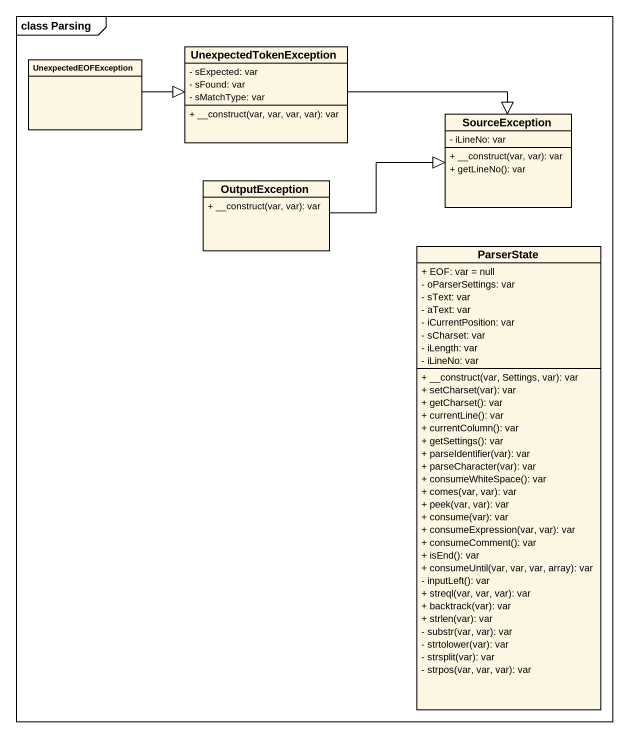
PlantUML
@startuml
mainframe class Parsing
hide circle
hide empty members
skinparam classAttributeIconSize 0
class UnexpectedEOFException
class UnexpectedTokenException {
  - sExpected: var
  - sFound: var
  - sMatchType: var
  + __construct(var, var, var, var): var
}
class SourceException {
  - iLineNo: var
  + __construct(var, var): var
  + getLineNo(): var
}
class OutputException {
  + __construct(var, var): var
}
class ParserState {
  + EOF: var = null
  - oParserSettings: var
  - sText: var
  - aText: var
  - iCurrentPosition: var
  - sCharset: var
  - iLength: var
  - iLineNo: var
  + __construct(var, Settings, var): var
  + setCharset(var): var
  + getCharset(): var
  + currentLine(): var
  + currentColumn(): var
  + getSettings(): var
  + parseIdentifier(var): var
  + parseCharacter(var): var
  + consumeWhiteSpace(): var
  + comes(var, var): var
  + peek(var, var): var
  + consume(var): var
  + consumeExpression(var, var): var
  + consumeComment(): var
  + isEnd(): var
  + consumeUntil(var, var, var, array): var
  - inputLeft(): var
  + streql(var, var, var): var
  + backtrack(var): var
  + strlen(var): var
  - substr(var, var): var
  - strtolower(var): var
  - strsplit(var): var
  - strpos(var, var, var): var
}
UnexpectedEOFException -right-|> UnexpectedTokenException
UnexpectedTokenException -right-|> SourceException
OutputException -right-|> SourceException
@enduml
